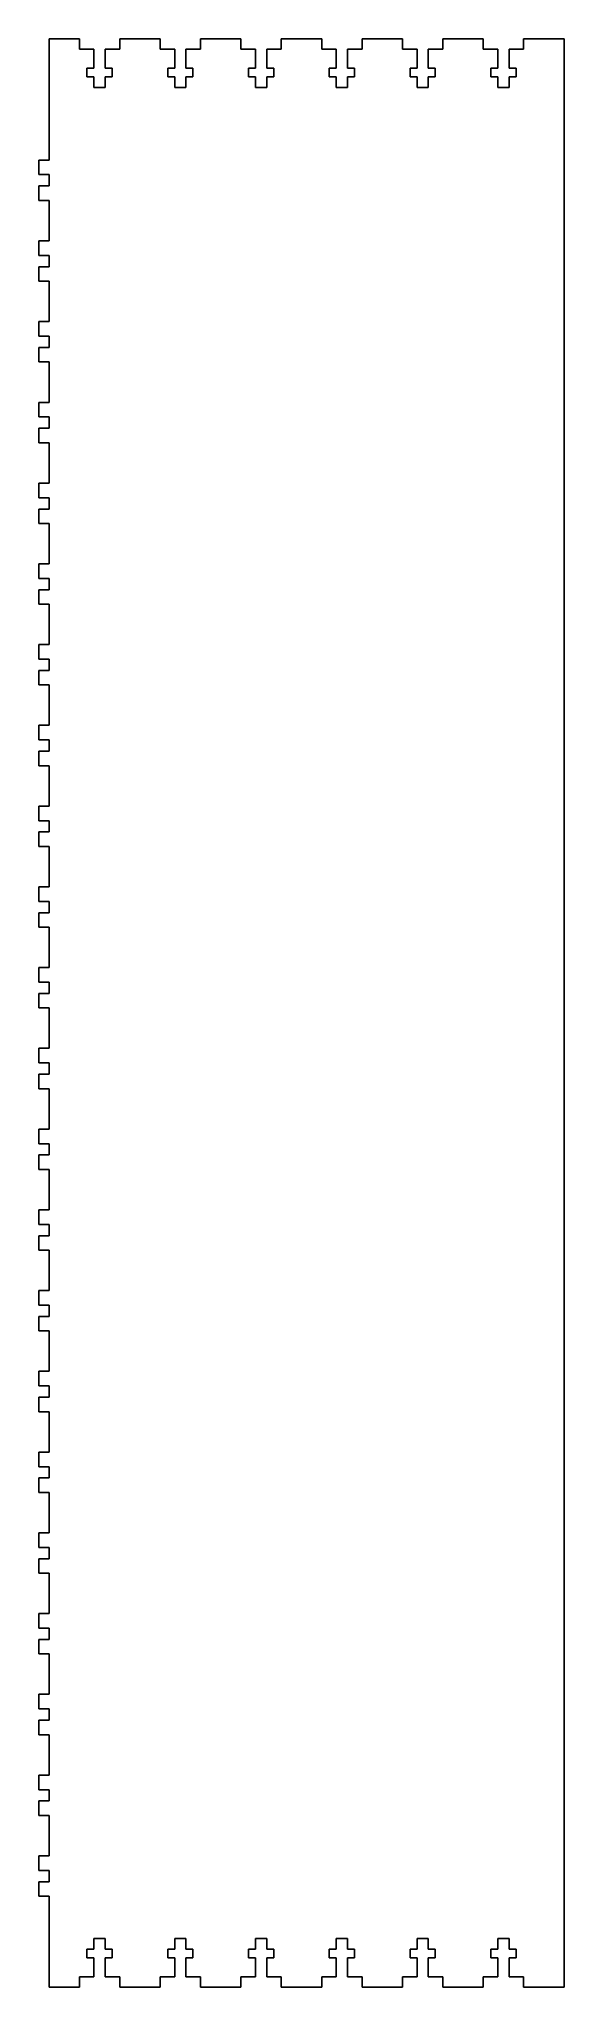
# Model space of a CAD drawing. Header units: millimetres. Extents: x -82 to 83, y -306 to 307.
import ezdxf

# ---------------------------------------------------------------- set-up
doc = ezdxf.new("R2010")
doc.units = ezdxf.units.MM
doc.layers.add('SLD-0', color=179, linetype='Continuous')

msp = doc.modelspace()

# ---------------------------------------------------------------- linework, layer by layer
at = {"layer": 'SLD-0'}
for p, q in [((-69.33245, 306.8193), (-78.85745, 306.8193)), ((-78.85745, 306.8193), (-78.85745, 268.7193)), ((-69.33245, 303.6443), (-69.33245, 306.8193)), ((-43.93245, 306.8193), (-56.63245, 306.8193)), ((-56.63245, 306.8193), (-56.63245, 303.6443)), ((-43.93245, 303.6443), (-43.93245, 306.8193)), ((-18.53245, 306.8193), (-31.23245, 306.8193)), ((-31.23245, 306.8193), (-31.23245, 303.6443)), ((-18.53245, 303.6443), (-18.53245, 306.8193)), ((6.86755, 306.8193), (-5.83245, 306.8193)), ((-5.83245, 306.8193), (-5.83245, 303.6443)), ((6.86755, 303.6443), (6.86755, 306.8193)), ((32.26755, 306.8193), (19.56755, 306.8193)), ((19.56755, 306.8193), (19.56755, 303.6443)), ((32.26755, 303.6443), (32.26755, 306.8193)), ((57.66755, 306.8193), (44.96755, 306.8193)), ((44.96755, 306.8193), (44.96755, 303.6443)), ((57.66755, 303.6443), (57.66755, 306.8193)), ((83.06755, 306.8193), (70.36755, 306.8193)), ((70.36755, 306.8193), (70.36755, 303.6443)), ((83.06755, -305.9557), (83.06755, 306.8193)), ((-64.76045, 303.6443), (-69.33245, 303.6443)), ((-64.76045, 297.6443), (-64.76045, 303.6443)), ((-56.63245, 303.6443), (-61.20445, 303.6443)), ((-61.20445, 303.6443), (-61.20445, 297.6443)), ((-39.36045, 303.6443), (-43.93245, 303.6443)), ((-39.36045, 297.6443), (-39.36045, 303.6443)), ((-31.23245, 303.6443), (-35.80445, 303.6443)), ((-35.80445, 303.6443), (-35.80445, 297.6443)), ((-13.96045, 303.6443), (-18.53245, 303.6443)), ((-13.96045, 297.6443), (-13.96045, 303.6443)), ((-5.83245, 303.6443), (-10.40445, 303.6443)), ((-10.40445, 303.6443), (-10.40445, 297.6443)), ((11.43955, 303.6443), (6.86755, 303.6443)), ((11.43955, 297.6443), (11.43955, 303.6443)), ((19.56755, 303.6443), (14.99555, 303.6443)), ((14.99555, 303.6443), (14.99555, 297.6443)), ((36.83955, 303.6443), (32.26755, 303.6443)), ((36.83955, 297.6443), (36.83955, 303.6443)), ((44.96755, 303.6443), (40.39555, 303.6443)), ((40.39555, 303.6443), (40.39555, 297.6443)), ((62.23955, 303.6443), (57.66755, 303.6443)), ((62.23955, 297.6443), (62.23955, 303.6443)), ((70.36755, 303.6443), (65.79555, 303.6443)), ((65.79555, 303.6443), (65.79555, 297.6443)), ((-66.95145, 294.8663), (-66.95145, 297.6443)), ((-66.95145, 297.6443), (-64.76045, 297.6443)), ((-64.76045, 294.8663), (-66.95145, 294.8663)), ((-64.76045, 291.5793), (-64.76045, 294.8663)), ((-61.20445, 297.6443), (-59.01395, 297.6443)), ((-59.01395, 294.8663), (-61.20445, 294.8663)), ((-61.20445, 294.8663), (-61.20445, 291.5793)), ((-59.01395, 297.6443), (-59.01395, 294.8663)), ((-41.55145, 294.8663), (-41.55145, 297.6443)), ((-41.55145, 297.6443), (-39.36045, 297.6443)), ((-39.36045, 294.8663), (-41.55145, 294.8663)), ((-39.36045, 291.5793), (-39.36045, 294.8663)), ((-35.80445, 297.6443), (-33.61395, 297.6443)), ((-33.61395, 294.8663), (-35.80445, 294.8663)), ((-35.80445, 294.8663), (-35.80445, 291.5793)), ((-33.61395, 297.6443), (-33.61395, 294.8663)), ((-16.15145, 294.8663), (-16.15145, 297.6443)), ((-16.15145, 297.6443), (-13.96045, 297.6443)), ((-13.96045, 294.8663), (-16.15145, 294.8663)), ((-13.96045, 291.5793), (-13.96045, 294.8663)), ((-10.40445, 297.6443), (-8.21395, 297.6443)), ((-8.21395, 294.8663), (-10.40445, 294.8663)), ((-10.40445, 294.8663), (-10.40445, 291.5793)), ((-8.21395, 297.6443), (-8.21395, 294.8663)), ((9.24855, 294.8663), (9.24855, 297.6443)), ((9.24855, 297.6443), (11.43955, 297.6443)), ((11.43955, 294.8663), (9.24855, 294.8663)), ((11.43955, 291.5793), (11.43955, 294.8663)), ((14.99555, 297.6443), (17.18605, 297.6443)), ((17.18605, 294.8663), (14.99555, 294.8663)), ((14.99555, 294.8663), (14.99555, 291.5793)), ((17.18605, 297.6443), (17.18605, 294.8663)), ((34.64855, 294.8663), (34.64855, 297.6443)), ((34.64855, 297.6443), (36.83955, 297.6443)), ((36.83955, 294.8663), (34.64855, 294.8663)), ((36.83955, 291.5793), (36.83955, 294.8663)), ((40.39555, 297.6443), (42.58605, 297.6443)), ((42.58605, 294.8663), (40.39555, 294.8663)), ((40.39555, 294.8663), (40.39555, 291.5793)), ((42.58605, 297.6443), (42.58605, 294.8663)), ((60.04855, 294.8663), (60.04855, 297.6443)), ((60.04855, 297.6443), (62.23955, 297.6443)), ((62.23955, 294.8663), (60.04855, 294.8663)), ((62.23955, 291.5793), (62.23955, 294.8663)), ((65.79555, 297.6443), (67.98605, 297.6443)), ((67.98605, 294.8663), (65.79555, 294.8663)), ((65.79555, 294.8663), (65.79555, 291.5793)), ((67.98605, 297.6443), (67.98605, 294.8663)), ((-61.20445, 291.5793), (-64.76045, 291.5793)), ((-35.80445, 291.5793), (-39.36045, 291.5793)), ((-10.40445, 291.5793), (-13.96045, 291.5793)), ((14.99555, 291.5793), (11.43955, 291.5793)), ((40.39555, 291.5793), (36.83955, 291.5793)), ((65.79555, 291.5793), (62.23955, 291.5793)), ((-78.85745, 268.7193), (-82.03245, 268.7193)), ((-82.03245, 268.7193), (-82.03245, 264.1473)), ((-82.03245, 264.1473), (-78.85745, 264.1473)), ((-78.85745, 264.1473), (-78.85745, 260.5913)), ((-78.85745, 260.5913), (-82.03245, 260.5913)), ((-82.03245, 260.5913), (-82.03245, 256.0193)), ((-82.03245, 256.0193), (-78.85745, 256.0193)), ((-78.85745, 256.0193), (-78.85745, 243.3193)), ((-78.85745, 243.3193), (-82.03245, 243.3193)), ((-82.03245, 243.3193), (-82.03245, 238.7223)), ((-82.03245, 238.7223), (-78.85745, 238.7223)), ((-78.85745, 235.1663), (-82.03245, 235.1663)), ((-82.03245, 235.1663), (-82.03245, 230.6193)), ((-78.85745, 238.7223), (-78.85745, 235.1663)), ((-82.03245, 230.6193), (-78.85745, 230.6193)), ((-78.85745, 230.6193), (-78.85745, 217.9193)), ((-78.85745, 217.9193), (-82.03245, 217.9193)), ((-82.03245, 217.9193), (-82.03245, 213.3223)), ((-82.03245, 213.3223), (-78.85745, 213.3223)), ((-78.85745, 209.7663), (-82.03245, 209.7663)), ((-82.03245, 209.7663), (-82.03245, 205.2193)), ((-78.85745, 213.3223), (-78.85745, 209.7663)), ((-82.03245, 205.2193), (-78.85745, 205.2193)), ((-78.85745, 205.2193), (-78.85745, 192.5193)), ((-78.85745, 192.5193), (-82.03245, 192.5193)), ((-82.03245, 192.5193), (-82.03245, 187.9223)), ((-82.03245, 187.9223), (-78.85745, 187.9223)), ((-78.85745, 184.3663), (-82.03245, 184.3663)), ((-82.03245, 184.3663), (-82.03245, 179.8193)), ((-78.85745, 187.9223), (-78.85745, 184.3663)), ((-82.03245, 179.8193), (-78.85745, 179.8193)), ((-78.85745, 179.8193), (-78.85745, 167.1193)), ((-78.85745, 167.1193), (-82.03245, 167.1193)), ((-82.03245, 167.1193), (-82.03245, 162.5223)), ((-82.03245, 162.5223), (-78.85745, 162.5223)), ((-78.85745, 162.5223), (-78.85745, 158.9663)), ((-78.85745, 158.9663), (-82.03245, 158.9663)), ((-82.03245, 158.9663), (-82.03245, 154.4193)), ((-82.03245, 154.4193), (-78.85745, 154.4193)), ((-78.85745, 154.4193), (-78.85745, 141.7193)), ((-78.85745, 141.7193), (-82.03245, 141.7193)), ((-82.03245, 141.7193), (-82.03245, 137.1223)), ((-82.03245, 137.1223), (-78.85745, 137.1223)), ((-78.85745, 137.1223), (-78.85745, 133.5663)), ((-78.85745, 133.5663), (-82.03245, 133.5663)), ((-82.03245, 133.5663), (-82.03245, 129.0193)), ((-82.03245, 129.0193), (-78.85745, 129.0193)), ((-78.85745, 129.0193), (-78.85745, 116.3193)), ((-78.85745, 116.3193), (-82.03245, 116.3193)), ((-82.03245, 116.3193), (-82.03245, 111.7223)), ((-82.03245, 111.7223), (-78.85745, 111.7223)), ((-78.85745, 111.7223), (-78.85745, 108.1663)), ((-78.85745, 108.1663), (-82.03245, 108.1663)), ((-82.03245, 108.1663), (-82.03245, 103.6193)), ((-82.03245, 103.6193), (-78.85745, 103.6193)), ((-78.85745, 103.6193), (-78.85745, 90.9193)), ((-78.85745, 90.9193), (-82.03245, 90.9193)), ((-82.03245, 90.9193), (-82.03245, 86.3223)), ((-82.03245, 86.3223), (-78.85745, 86.3223)), ((-78.85745, 86.3223), (-78.85745, 82.7663)), ((-78.85745, 82.7663), (-82.03245, 82.7663)), ((-82.03245, 82.7663), (-82.03245, 78.2193)), ((-82.03245, 78.2193), (-78.85745, 78.2193)), ((-78.85745, 78.2193), (-78.85745, 65.5193)), ((-78.85745, 65.5193), (-82.03245, 65.5193)), ((-82.03245, 65.5193), (-82.03245, 60.9223)), ((-82.03245, 60.9223), (-78.85745, 60.9223)), ((-78.85745, 57.3663), (-82.03245, 57.3663)), ((-82.03245, 57.3663), (-82.03245, 52.8193)), ((-78.85745, 60.9223), (-78.85745, 57.3663)), ((-82.03245, 52.8193), (-78.85745, 52.8193)), ((-78.85745, 52.8193), (-78.85745, 40.1193)), ((-78.85745, 40.1193), (-82.03245, 40.1193)), ((-82.03245, 40.1193), (-82.03245, 35.5223)), ((-82.03245, 35.5223), (-78.85745, 35.5223)), ((-78.85745, 31.9663), (-82.03245, 31.9663)), ((-82.03245, 31.9663), (-82.03245, 27.4193)), ((-78.85745, 35.5223), (-78.85745, 31.9663)), ((-82.03245, 27.4193), (-78.85745, 27.4193)), ((-78.85745, 27.4193), (-78.85745, 14.7193)), ((-78.85745, 14.7193), (-82.03245, 14.7193)), ((-82.03245, 14.7193), (-82.03245, 10.1223)), ((-82.03245, 10.1223), (-78.85745, 10.1223)), ((-78.85745, 6.5663), (-82.03245, 6.5663)), ((-82.03245, 6.5663), (-82.03245, 2.0193)), ((-78.85745, 10.1223), (-78.85745, 6.5663)), ((-82.03245, 2.0193), (-78.85745, 2.0193)), ((-78.85745, 2.0193), (-78.85745, -10.6807)), ((-78.85745, -10.6807), (-82.03245, -10.6807)), ((-82.03245, -10.6807), (-82.03245, -15.2777)), ((-82.03245, -15.2777), (-78.85745, -15.2777)), ((-78.85745, -15.2777), (-78.85745, -18.8337)), ((-78.85745, -18.8337), (-82.03245, -18.8337)), ((-82.03245, -18.8337), (-82.03245, -23.3807)), ((-82.03245, -23.3807), (-78.85745, -23.3807)), ((-78.85745, -23.3807), (-78.85745, -36.0807)), ((-78.85745, -36.0807), (-82.03245, -36.0807)), ((-82.03245, -36.0807), (-82.03245, -40.6777)), ((-82.03245, -40.6777), (-78.85745, -40.6777)), ((-78.85745, -40.6777), (-78.85745, -44.2337)), ((-78.85745, -44.2337), (-82.03245, -44.2337)), ((-82.03245, -44.2337), (-82.03245, -48.7807)), ((-82.03245, -48.7807), (-78.85745, -48.7807)), ((-78.85745, -48.7807), (-78.85745, -61.4807)), ((-78.85745, -61.4807), (-82.03245, -61.4807)), ((-82.03245, -61.4807), (-82.03245, -66.0777)), ((-82.03245, -66.0777), (-78.85745, -66.0777)), ((-78.85745, -66.0777), (-78.85745, -69.6337)), ((-78.85745, -69.6337), (-82.03245, -69.6337)), ((-82.03245, -69.6337), (-82.03245, -74.1807)), ((-82.03245, -74.1807), (-78.85745, -74.1807)), ((-78.85745, -74.1807), (-78.85745, -86.8807)), ((-78.85745, -86.8807), (-82.03245, -86.8807)), ((-82.03245, -86.8807), (-82.03245, -91.4777)), ((-82.03245, -91.4777), (-78.85745, -91.4777)), ((-78.85745, -91.4777), (-78.85745, -95.0337)), ((-78.85745, -95.0337), (-82.03245, -95.0337)), ((-82.03245, -95.0337), (-82.03245, -99.5807)), ((-82.03245, -99.5807), (-78.85745, -99.5807)), ((-78.85745, -99.5807), (-78.85745, -112.2807)), ((-78.85745, -112.2807), (-82.03245, -112.2807)), ((-82.03245, -112.2807), (-82.03245, -116.8777)), ((-82.03245, -116.8777), (-78.85745, -116.8777)), ((-78.85745, -120.4337), (-82.03245, -120.4337)), ((-82.03245, -120.4337), (-82.03245, -124.9807)), ((-78.85745, -116.8777), (-78.85745, -120.4337)), ((-82.03245, -124.9807), (-78.85745, -124.9807)), ((-78.85745, -124.9807), (-78.85745, -137.6807)), ((-78.85745, -137.6807), (-82.03245, -137.6807)), ((-82.03245, -137.6807), (-82.03245, -142.2777)), ((-82.03245, -142.2777), (-78.85745, -142.2777)), ((-78.85745, -145.8337), (-82.03245, -145.8337)), ((-82.03245, -145.8337), (-82.03245, -150.3807)), ((-78.85745, -142.2777), (-78.85745, -145.8337)), ((-82.03245, -150.3807), (-78.85745, -150.3807)), ((-78.85745, -150.3807), (-78.85745, -163.0807)), ((-78.85745, -163.0807), (-82.03245, -163.0807)), ((-82.03245, -163.0807), (-82.03245, -167.6777)), ((-82.03245, -167.6777), (-78.85745, -167.6777)), ((-78.85745, -171.2337), (-82.03245, -171.2337)), ((-82.03245, -171.2337), (-82.03245, -175.7807)), ((-78.85745, -167.6777), (-78.85745, -171.2337)), ((-82.03245, -175.7807), (-78.85745, -175.7807)), ((-78.85745, -175.7807), (-78.85745, -188.4807)), ((-78.85745, -188.4807), (-82.03245, -188.4807)), ((-82.03245, -188.4807), (-82.03245, -193.0777)), ((-82.03245, -193.0777), (-78.85745, -193.0777)), ((-78.85745, -193.0777), (-78.85745, -196.6337)), ((-78.85745, -196.6337), (-82.03245, -196.6337)), ((-82.03245, -196.6337), (-82.03245, -201.1807)), ((-82.03245, -201.1807), (-78.85745, -201.1807)), ((-78.85745, -201.1807), (-78.85745, -213.8807)), ((-78.85745, -213.8807), (-82.03245, -213.8807)), ((-82.03245, -213.8807), (-82.03245, -218.4777)), ((-82.03245, -218.4777), (-78.85745, -218.4777)), ((-78.85745, -218.4777), (-78.85745, -222.0337)), ((-78.85745, -222.0337), (-82.03245, -222.0337)), ((-82.03245, -222.0337), (-82.03245, -226.5807)), ((-82.03245, -226.5807), (-78.85745, -226.5807)), ((-78.85745, -226.5807), (-78.85745, -239.2807)), ((-78.85745, -239.2807), (-82.03245, -239.2807)), ((-82.03245, -239.2807), (-82.03245, -243.8777)), ((-82.03245, -243.8777), (-78.85745, -243.8777)), ((-78.85745, -243.8777), (-78.85745, -247.4337)), ((-78.85745, -247.4337), (-82.03245, -247.4337)), ((-82.03245, -247.4337), (-82.03245, -251.9807)), ((-82.03245, -251.9807), (-78.85745, -251.9807)), ((-78.85745, -251.9807), (-78.85745, -264.6807)), ((-78.85745, -264.6807), (-82.03245, -264.6807)), ((-82.03245, -264.6807), (-82.03245, -269.2777)), ((-82.03245, -269.2777), (-78.85745, -269.2777)), ((-78.85745, -269.2777), (-78.85745, -272.8337)), ((-78.85745, -272.8337), (-82.03245, -272.8337)), ((-82.03245, -272.8337), (-82.03245, -277.3557)), ((-82.03245, -277.3557), (-78.85745, -277.3557)), ((-78.85745, -277.3557), (-78.85745, -305.9557)), ((-66.95145, -296.7807), (-66.95145, -294.0027)), ((-66.95145, -294.0027), (-64.76045, -294.0027)), ((-64.76045, -294.0027), (-64.76045, -290.7157)), ((-64.76045, -290.7157), (-61.20445, -290.7157)), ((-61.20445, -290.7157), (-61.20445, -294.0027)), ((-61.20445, -294.0027), (-59.01395, -294.0027)), ((-59.01395, -294.0027), (-59.01395, -296.7807)), ((-41.55145, -296.7807), (-41.55145, -294.0027)), ((-41.55145, -294.0027), (-39.36045, -294.0027)), ((-39.36045, -294.0027), (-39.36045, -290.7157)), ((-39.36045, -290.7157), (-35.80445, -290.7157)), ((-35.80445, -290.7157), (-35.80445, -294.0027)), ((-35.80445, -294.0027), (-33.61395, -294.0027)), ((-33.61395, -294.0027), (-33.61395, -296.7807)), ((-16.15145, -296.7807), (-16.15145, -294.0027)), ((-16.15145, -294.0027), (-13.96045, -294.0027)), ((-13.96045, -294.0027), (-13.96045, -290.7157)), ((-13.96045, -290.7157), (-10.40445, -290.7157)), ((-10.40445, -290.7157), (-10.40445, -294.0027)), ((-10.40445, -294.0027), (-8.21395, -294.0027)), ((-8.21395, -294.0027), (-8.21395, -296.7807)), ((9.24855, -296.7807), (9.24855, -294.0027)), ((9.24855, -294.0027), (11.43955, -294.0027)), ((11.43955, -294.0027), (11.43955, -290.7157)), ((11.43955, -290.7157), (14.99555, -290.7157)), ((14.99555, -290.7157), (14.99555, -294.0027)), ((14.99555, -294.0027), (17.18605, -294.0027)), ((17.18605, -294.0027), (17.18605, -296.7807)), ((34.64855, -296.7807), (34.64855, -294.0027)), ((34.64855, -294.0027), (36.83955, -294.0027)), ((36.83955, -294.0027), (36.83955, -290.7157)), ((36.83955, -290.7157), (40.39555, -290.7157)), ((40.39555, -290.7157), (40.39555, -294.0027)), ((40.39555, -294.0027), (42.58605, -294.0027)), ((42.58605, -294.0027), (42.58605, -296.7807)), ((60.04855, -296.7807), (60.04855, -294.0027)), ((60.04855, -294.0027), (62.23955, -294.0027)), ((62.23955, -294.0027), (62.23955, -290.7157)), ((62.23955, -290.7157), (65.79555, -290.7157)), ((65.79555, -290.7157), (65.79555, -294.0027)), ((65.79555, -294.0027), (67.98605, -294.0027)), ((67.98605, -294.0027), (67.98605, -296.7807)), ((-64.76045, -296.7807), (-66.95145, -296.7807)), ((-64.76045, -302.7807), (-64.76045, -296.7807)), ((-59.01395, -296.7807), (-61.20445, -296.7807)), ((-61.20445, -296.7807), (-61.20445, -302.7807)), ((-39.36045, -296.7807), (-41.55145, -296.7807)), ((-39.36045, -302.7807), (-39.36045, -296.7807)), ((-33.61395, -296.7807), (-35.80445, -296.7807)), ((-35.80445, -296.7807), (-35.80445, -302.7807)), ((-13.96045, -296.7807), (-16.15145, -296.7807)), ((-13.96045, -302.7807), (-13.96045, -296.7807)), ((-8.21395, -296.7807), (-10.40445, -296.7807)), ((-10.40445, -296.7807), (-10.40445, -302.7807)), ((11.43955, -296.7807), (9.24855, -296.7807)), ((11.43955, -302.7807), (11.43955, -296.7807)), ((17.18605, -296.7807), (14.99555, -296.7807)), ((14.99555, -296.7807), (14.99555, -302.7807)), ((36.83955, -296.7807), (34.64855, -296.7807)), ((36.83955, -302.7807), (36.83955, -296.7807)), ((42.58605, -296.7807), (40.39555, -296.7807)), ((40.39555, -296.7807), (40.39555, -302.7807)), ((62.23955, -296.7807), (60.04855, -296.7807)), ((62.23955, -302.7807), (62.23955, -296.7807)), ((67.98605, -296.7807), (65.79555, -296.7807)), ((65.79555, -296.7807), (65.79555, -302.7807)), ((-78.85745, -305.9557), (-69.33245, -305.9557)), ((-69.33245, -305.9557), (-69.33245, -302.7807)), ((-69.33245, -302.7807), (-64.76045, -302.7807)), ((-61.20445, -302.7807), (-56.63245, -302.7807)), ((-56.63245, -302.7807), (-56.63245, -305.9557)), ((-56.63245, -305.9557), (-43.93245, -305.9557)), ((-43.93245, -305.9557), (-43.93245, -302.7807)), ((-43.93245, -302.7807), (-39.36045, -302.7807)), ((-35.80445, -302.7807), (-31.23245, -302.7807)), ((-31.23245, -302.7807), (-31.23245, -305.9557)), ((-31.23245, -305.9557), (-18.53245, -305.9557)), ((-18.53245, -305.9557), (-18.53245, -302.7807)), ((-18.53245, -302.7807), (-13.96045, -302.7807)), ((-10.40445, -302.7807), (-5.83245, -302.7807)), ((-5.83245, -302.7807), (-5.83245, -305.9557)), ((-5.83245, -305.9557), (6.86755, -305.9557)), ((6.86755, -305.9557), (6.86755, -302.7807)), ((6.86755, -302.7807), (11.43955, -302.7807)), ((14.99555, -302.7807), (19.56755, -302.7807)), ((19.56755, -302.7807), (19.56755, -305.9557)), ((19.56755, -305.9557), (32.26755, -305.9557)), ((32.26755, -305.9557), (32.26755, -302.7807)), ((32.26755, -302.7807), (36.83955, -302.7807)), ((40.39555, -302.7807), (44.96755, -302.7807)), ((44.96755, -302.7807), (44.96755, -305.9557)), ((44.96755, -305.9557), (57.66755, -305.9557)), ((57.66755, -305.9557), (57.66755, -302.7807)), ((57.66755, -302.7807), (62.23955, -302.7807)), ((65.79555, -302.7807), (70.36755, -302.7807)), ((70.36755, -302.7807), (70.36755, -305.9557)), ((70.36755, -305.9557), (83.06755, -305.9557))]:
    msp.add_line(p, q, dxfattribs=at)

doc.saveas('drawing.dxf')
